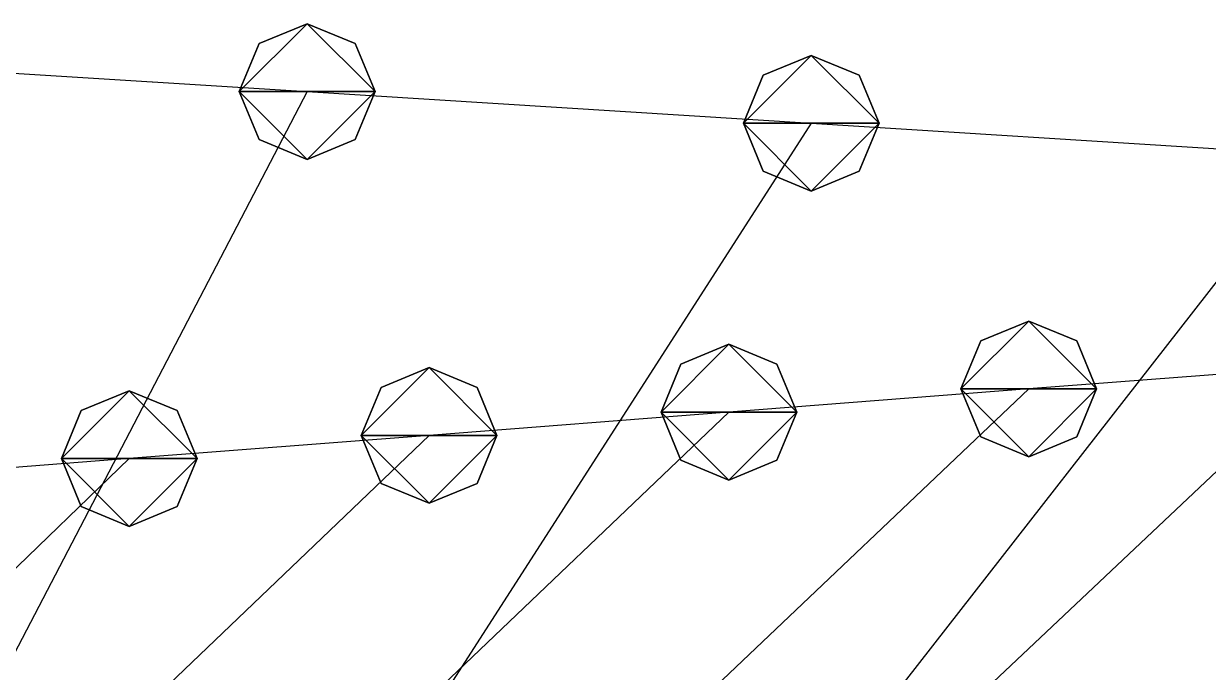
# Model space of a CAD drawing. Header units: metres. Extents: x -59 to 99, y -54 to 55.
# Drawn here: x 56.55 to 74.01, y 43.13 to 52.68 of the extents above; entities that cross this region are included whole.
import ezdxf

# ---------------------------------------------------------------- set-up
doc = ezdxf.new("R2010")
doc.units = ezdxf.units.M

msp = doc.modelspace()

# ---------------------------------------------------------------- linework, layer by layer
for p, q in [((60.730057, 52.684147, -195.88087), (60.02295, 52.391254, -195.88092)), ((60.730057, 52.684147, -195.88087), (60.02295, 52.391254, -195.88092)), ((60.730057, 52.684147, -195.88087), (60.02295, 52.391254, -195.88092)), ((61.437164, 52.391254, -195.88092), (60.730057, 52.684147, -195.88087)), ((61.437164, 52.391254, -195.88092), (60.730057, 52.684147, -195.88087)), ((61.437164, 52.391254, -195.88092), (60.730057, 52.684147, -195.88087)), ((60.02295, 52.391254, -195.88092), (59.730057, 51.684147, -195.88104)), ((60.02295, 52.391254, -195.88092), (59.730057, 51.684147, -195.88104)), ((60.02295, 52.391254, -195.88092), (59.730057, 51.684147, -195.88104)), ((61.730057, 51.684147, -195.88104), (61.437164, 52.391254, -195.88092)), ((61.730057, 51.684147, -195.88104), (61.437164, 52.391254, -195.88092)), ((61.730057, 51.684147, -195.88104), (61.437164, 52.391254, -195.88092)), ((68.15873, 52.21762, -189.20277), (67.45162, 51.92473, -189.20282)), ((68.15873, 52.21762, -189.20277), (67.45162, 51.92473, -189.20282)), ((68.15873, 52.21762, -189.20277), (67.45162, 51.92473, -189.20282)), ((68.86584, 51.92473, -189.20282), (68.15873, 52.21762, -189.20277)), ((68.86584, 51.92473, -189.20282), (68.15873, 52.21762, -189.20277)), ((68.86584, 51.92473, -189.20282), (68.15873, 52.21762, -189.20277)), ((53.301384, 52.150673, -202.55916), (60.730057, 51.684147, -195.88104)), ((67.45162, 51.92473, -189.20282), (67.15873, 51.21762, -189.20294)), ((67.45162, 51.92473, -189.20282), (67.15873, 51.21762, -189.20294)), ((67.45162, 51.92473, -189.20282), (67.15873, 51.21762, -189.20294)), ((69.15873, 51.21762, -189.20294), (68.86584, 51.92473, -189.20282)), ((69.15873, 51.21762, -189.20294), (68.86584, 51.92473, -189.20282)), ((69.15873, 51.21762, -189.20294), (68.86584, 51.92473, -189.20282)), ((60.730057, 51.684147, -195.88104), (54.86817, 40.44233, -194.41864)), ((59.730057, 51.684147, -195.88104), (60.02295, 50.97704, -195.88116)), ((59.730057, 51.684147, -195.88104), (60.02295, 50.97704, -195.88116)), ((59.730057, 51.684147, -195.88104), (60.02295, 50.97704, -195.88116)), ((60.730057, 51.684147, -195.88104), (68.15873, 51.21762, -189.20294)), ((61.437164, 50.97704, -195.88116), (61.730057, 51.684147, -195.88104)), ((61.437164, 50.97704, -195.88116), (61.730057, 51.684147, -195.88104)), ((61.437164, 50.97704, -195.88116), (61.730057, 51.684147, -195.88104)), ((68.15873, 51.21762, -189.20294), (60.93902, 39.989273, -187.93372)), ((67.15873, 51.21762, -189.20294), (67.45162, 50.510513, -189.20306)), ((67.15873, 51.21762, -189.20294), (67.45162, 50.510513, -189.20306)), ((67.15873, 51.21762, -189.20294), (67.45162, 50.510513, -189.20306)), ((68.15873, 51.21762, -189.20294), (75.5874, 50.75109, -182.52483)), ((68.86584, 50.510513, -189.20306), (69.15873, 51.21762, -189.20294)), ((68.86584, 50.510513, -189.20306), (69.15873, 51.21762, -189.20294)), ((68.86584, 50.510513, -189.20306), (69.15873, 51.21762, -189.20294)), ((60.02295, 50.97704, -195.88116), (60.730057, 50.684147, -195.88121)), ((60.02295, 50.97704, -195.88116), (60.730057, 50.684147, -195.88121)), ((60.02295, 50.97704, -195.88116), (60.730057, 50.684147, -195.88121)), ((60.730057, 50.684147, -195.88121), (61.437164, 50.97704, -195.88116)), ((60.730057, 50.684147, -195.88121), (61.437164, 50.97704, -195.88116)), ((60.730057, 50.684147, -195.88121), (61.437164, 50.97704, -195.88116)), ((75.5874, 50.75109, -182.52483), (66.83826, 39.535625, -181.4418)), ((67.45162, 50.510513, -189.20306), (68.15873, 50.21762, -189.20311)), ((67.45162, 50.510513, -189.20306), (68.15873, 50.21762, -189.20311)), ((67.45162, 50.510513, -189.20306), (68.15873, 50.21762, -189.20311)), ((68.15873, 50.21762, -189.20311), (68.86584, 50.510513, -189.20306)), ((68.15873, 50.21762, -189.20311), (68.86584, 50.510513, -189.20306)), ((68.15873, 50.21762, -189.20311), (68.86584, 50.510513, -189.20306)), ((71.36365, 48.30142, -133.1443), (70.65654, 48.008526, -133.14435)), ((71.36365, 48.30142, -133.1443), (70.65654, 48.008526, -133.14435)), ((71.36365, 48.30142, -133.1443), (70.65654, 48.008526, -133.14435)), ((72.070755, 48.008526, -133.14435), (71.36365, 48.30142, -133.1443)), ((72.070755, 48.008526, -133.14435), (71.36365, 48.30142, -133.1443)), ((72.070755, 48.008526, -133.14435), (71.36365, 48.30142, -133.1443)), ((66.94535, 47.959736, -128.2533), (66.23824, 47.666843, -128.25334)), ((66.94535, 47.959736, -128.2533), (66.23824, 47.666843, -128.25334)), ((66.94535, 47.959736, -128.2533), (66.23824, 47.666843, -128.25334)), ((67.65246, 47.666843, -128.25334), (66.94535, 47.959736, -128.2533)), ((67.65246, 47.666843, -128.25334), (66.94535, 47.959736, -128.2533)), ((67.65246, 47.666843, -128.25334), (66.94535, 47.959736, -128.2533)), ((70.65654, 48.008526, -133.14435), (70.36365, 47.30142, -133.14447)), ((70.65654, 48.008526, -133.14435), (70.36365, 47.30142, -133.14447)), ((70.65654, 48.008526, -133.14435), (70.36365, 47.30142, -133.14447)), ((72.36365, 47.30142, -133.14447), (72.070755, 48.008526, -133.14435)), ((72.36365, 47.30142, -133.14447), (72.070755, 48.008526, -133.14435)), ((72.36365, 47.30142, -133.14447), (72.070755, 48.008526, -133.14435)), ((66.23824, 47.666843, -128.25334), (65.94535, 46.959736, -128.25346)), ((66.23824, 47.666843, -128.25334), (65.94535, 46.959736, -128.25346)), ((66.23824, 47.666843, -128.25334), (65.94535, 46.959736, -128.25346)), ((67.94535, 46.959736, -128.25346), (67.65246, 47.666843, -128.25334)), ((67.94535, 46.959736, -128.25346), (67.65246, 47.666843, -128.25334)), ((67.94535, 46.959736, -128.25346), (67.65246, 47.666843, -128.25334)), ((62.527058, 47.618057, -123.36229), (61.81995, 47.325165, -123.362335)), ((62.527058, 47.618057, -123.36229), (61.81995, 47.325165, -123.362335)), ((62.527058, 47.618057, -123.36229), (61.81995, 47.325165, -123.362335)), ((63.234165, 47.325165, -123.362335), (62.527058, 47.618057, -123.36229)), ((63.234165, 47.325165, -123.362335), (62.527058, 47.618057, -123.36229)), ((63.234165, 47.325165, -123.362335), (62.527058, 47.618057, -123.36229)), ((75.781944, 47.6431, -138.03548), (64.11095, 36.640026, -139.9807)), ((75.781944, 47.6431, -138.03548), (71.36365, 47.30142, -133.14447)), ((61.81995, 47.325165, -123.362335), (61.527058, 46.618057, -123.36246)), ((61.81995, 47.325165, -123.362335), (61.527058, 46.618057, -123.36246)), ((61.81995, 47.325165, -123.362335), (61.527058, 46.618057, -123.36246)), ((63.527058, 46.618057, -123.36246), (63.234165, 47.325165, -123.362335)), ((63.527058, 46.618057, -123.36246), (63.234165, 47.325165, -123.362335)), ((63.527058, 46.618057, -123.36246), (63.234165, 47.325165, -123.362335)), ((58.10876, 47.276375, -118.47129), (57.401653, 46.983482, -118.47134)), ((58.10876, 47.276375, -118.47129), (57.401653, 46.983482, -118.47134)), ((58.10876, 47.276375, -118.47129), (57.401653, 46.983482, -118.47134)), ((58.81587, 46.983482, -118.47134), (58.10876, 47.276375, -118.47129)), ((58.81587, 46.983482, -118.47134), (58.10876, 47.276375, -118.47129)), ((58.81587, 46.983482, -118.47134), (58.10876, 47.276375, -118.47129)), ((71.36365, 47.30142, -133.14447), (59.841995, 36.359894, -135.9742)), ((71.36365, 47.30142, -133.14447), (66.94535, 46.959736, -128.25346)), ((70.36365, 47.30142, -133.14447), (70.65654, 46.59431, -133.14459)), ((70.36365, 47.30142, -133.14447), (70.65654, 46.59431, -133.14459)), ((70.36365, 47.30142, -133.14447), (70.65654, 46.59431, -133.14459)), ((72.070755, 46.59431, -133.14459), (72.36365, 47.30142, -133.14447)), ((72.070755, 46.59431, -133.14459), (72.36365, 47.30142, -133.14447)), ((72.070755, 46.59431, -133.14459), (72.36365, 47.30142, -133.14447)), ((57.401653, 46.983482, -118.47134), (57.10876, 46.276375, -118.47146)), ((57.401653, 46.983482, -118.47134), (57.10876, 46.276375, -118.47146)), ((57.401653, 46.983482, -118.47134), (57.10876, 46.276375, -118.47146)), ((59.10876, 46.276375, -118.47146), (58.81587, 46.983482, -118.47134)), ((59.10876, 46.276375, -118.47146), (58.81587, 46.983482, -118.47134)), ((59.10876, 46.276375, -118.47146), (58.81587, 46.983482, -118.47134)), ((66.94535, 46.959736, -128.25346), (55.54724, 36.09524, -132.18954)), ((66.94535, 46.959736, -128.25346), (62.527058, 46.618057, -123.36246)), ((65.94535, 46.959736, -128.25346), (66.23824, 46.25263, -128.25359)), ((65.94535, 46.959736, -128.25346), (66.23824, 46.25263, -128.25359)), ((65.94535, 46.959736, -128.25346), (66.23824, 46.25263, -128.25359)), ((67.65246, 46.25263, -128.25359), (67.94535, 46.959736, -128.25346)), ((67.65246, 46.25263, -128.25359), (67.94535, 46.959736, -128.25346)), ((67.65246, 46.25263, -128.25359), (67.94535, 46.959736, -128.25346)), ((62.527058, 46.618057, -123.36246), (51.27202, 35.85338, -128.7312)), ((62.527058, 46.618057, -123.36246), (58.10876, 46.276375, -118.47146)), ((61.527058, 46.618057, -123.36246), (61.81995, 45.91095, -123.36258)), ((61.527058, 46.618057, -123.36246), (61.81995, 45.91095, -123.36258)), ((61.527058, 46.618057, -123.36246), (61.81995, 45.91095, -123.36258)), ((63.234165, 45.91095, -123.36258), (63.527058, 46.618057, -123.36246)), ((63.234165, 45.91095, -123.36258), (63.527058, 46.618057, -123.36246)), ((63.234165, 45.91095, -123.36258), (63.527058, 46.618057, -123.36246)), ((70.65654, 46.59431, -133.14459), (71.36365, 46.30142, -133.14464)), ((70.65654, 46.59431, -133.14459), (71.36365, 46.30142, -133.14464)), ((70.65654, 46.59431, -133.14459), (71.36365, 46.30142, -133.14464)), ((71.36365, 46.30142, -133.14464), (72.070755, 46.59431, -133.14459)), ((71.36365, 46.30142, -133.14464), (72.070755, 46.59431, -133.14459)), ((71.36365, 46.30142, -133.14464), (72.070755, 46.59431, -133.14459)), ((58.10876, 46.276375, -118.47146), (47.07715, 35.650394, -125.82874)), ((58.10876, 46.276375, -118.47146), (53.690464, 45.934692, -113.58045)), ((57.10876, 46.276375, -118.47146), (57.401653, 45.569267, -118.47158)), ((57.10876, 46.276375, -118.47146), (57.401653, 45.569267, -118.47158)), ((57.10876, 46.276375, -118.47146), (57.401653, 45.569267, -118.47158)), ((58.81587, 45.569267, -118.47158), (59.10876, 46.276375, -118.47146)), ((58.81587, 45.569267, -118.47158), (59.10876, 46.276375, -118.47146)), ((58.81587, 45.569267, -118.47158), (59.10876, 46.276375, -118.47146)), ((66.23824, 46.25263, -128.25359), (66.94535, 45.959736, -128.25363)), ((66.23824, 46.25263, -128.25359), (66.94535, 45.959736, -128.25363)), ((66.23824, 46.25263, -128.25359), (66.94535, 45.959736, -128.25363)), ((66.94535, 45.959736, -128.25363), (67.65246, 46.25263, -128.25359)), ((66.94535, 45.959736, -128.25363), (67.65246, 46.25263, -128.25359)), ((66.94535, 45.959736, -128.25363), (67.65246, 46.25263, -128.25359)), ((61.81995, 45.91095, -123.36258), (62.527058, 45.618057, -123.362625)), ((61.81995, 45.91095, -123.36258), (62.527058, 45.618057, -123.362625)), ((61.81995, 45.91095, -123.36258), (62.527058, 45.618057, -123.362625)), ((62.527058, 45.618057, -123.362625), (63.234165, 45.91095, -123.36258)), ((62.527058, 45.618057, -123.362625), (63.234165, 45.91095, -123.36258)), ((62.527058, 45.618057, -123.362625), (63.234165, 45.91095, -123.36258)), ((57.401653, 45.569267, -118.47158), (58.10876, 45.276375, -118.47163)), ((57.401653, 45.569267, -118.47158), (58.10876, 45.276375, -118.47163)), ((57.401653, 45.569267, -118.47158), (58.10876, 45.276375, -118.47163)), ((58.10876, 45.276375, -118.47163), (58.81587, 45.569267, -118.47158)), ((58.10876, 45.276375, -118.47163), (58.81587, 45.569267, -118.47158)), ((58.10876, 45.276375, -118.47163), (58.81587, 45.569267, -118.47158))]:
    msp.add_line(p, q)
for points in [[(59.730057, 51.684147, -195.88104), (60.02295, 52.391254, -195.88092), (60.730057, 52.684147, -195.88087), (60.730156, 52.684246, -195.88077)], [(59.730057, 51.684147, -195.88104), (60.02295, 52.391254, -195.88092), (60.730057, 52.684147, -195.88087), (60.730156, 52.684246, -195.88077)], [(59.730057, 51.684147, -195.88104), (60.02295, 52.391254, -195.88092), (60.730057, 52.684147, -195.88087), (60.730156, 52.684246, -195.88077)], [(59.730057, 51.684147, -195.88104), (60.730057, 52.684147, -195.88087), (61.730057, 51.684147, -195.88104), (61.730156, 51.684246, -195.88094)], [(59.730057, 51.684147, -195.88104), (60.730057, 52.684147, -195.88087), (61.730057, 51.684147, -195.88104), (61.730156, 51.684246, -195.88094)], [(59.730057, 51.684147, -195.88104), (60.730057, 52.684147, -195.88087), (61.730057, 51.684147, -195.88104), (61.730156, 51.684246, -195.88094)], [(60.730057, 52.684147, -195.88087), (61.437164, 52.391254, -195.88092), (61.730057, 51.684147, -195.88104), (61.730156, 51.684246, -195.88094)], [(60.730057, 52.684147, -195.88087), (61.437164, 52.391254, -195.88092), (61.730057, 51.684147, -195.88104), (61.730156, 51.684246, -195.88094)], [(60.730057, 52.684147, -195.88087), (61.437164, 52.391254, -195.88092), (61.730057, 51.684147, -195.88104), (61.730156, 51.684246, -195.88094)], [(67.15873, 51.21762, -189.20294), (67.45162, 51.92473, -189.20282), (68.15873, 52.21762, -189.20277), (68.15883, 52.21772, -189.20267)], [(67.15873, 51.21762, -189.20294), (67.45162, 51.92473, -189.20282), (68.15873, 52.21762, -189.20277), (68.15883, 52.21772, -189.20267)], [(67.15873, 51.21762, -189.20294), (67.45162, 51.92473, -189.20282), (68.15873, 52.21762, -189.20277), (68.15883, 52.21772, -189.20267)], [(67.15873, 51.21762, -189.20294), (68.15873, 52.21762, -189.20277), (69.15873, 51.21762, -189.20294), (69.15883, 51.21772, -189.20284)], [(67.15873, 51.21762, -189.20294), (68.15873, 52.21762, -189.20277), (69.15873, 51.21762, -189.20294), (69.15883, 51.21772, -189.20284)], [(67.15873, 51.21762, -189.20294), (68.15873, 52.21762, -189.20277), (69.15873, 51.21762, -189.20294), (69.15883, 51.21772, -189.20284)], [(68.15873, 52.21762, -189.20277), (68.86584, 51.92473, -189.20282), (69.15873, 51.21762, -189.20294), (69.15883, 51.21772, -189.20284)], [(68.15873, 52.21762, -189.20277), (68.86584, 51.92473, -189.20282), (69.15873, 51.21762, -189.20294), (69.15883, 51.21772, -189.20284)], [(68.15873, 52.21762, -189.20277), (68.86584, 51.92473, -189.20282), (69.15873, 51.21762, -189.20294), (69.15883, 51.21772, -189.20284)], [(60.730057, 50.684147, -195.88121), (60.02295, 50.97704, -195.88116), (59.730057, 51.684147, -195.88104), (59.730156, 51.684246, -195.88094)], [(61.730057, 51.684147, -195.88104), (60.730057, 50.684147, -195.88121), (59.730057, 51.684147, -195.88104), (59.730156, 51.684246, -195.88094)], [(60.730057, 50.684147, -195.88121), (60.02295, 50.97704, -195.88116), (59.730057, 51.684147, -195.88104), (59.730156, 51.684246, -195.88094)], [(61.730057, 51.684147, -195.88104), (60.730057, 50.684147, -195.88121), (59.730057, 51.684147, -195.88104), (59.730156, 51.684246, -195.88094)], [(60.730057, 50.684147, -195.88121), (60.02295, 50.97704, -195.88116), (59.730057, 51.684147, -195.88104), (59.730156, 51.684246, -195.88094)], [(61.730057, 51.684147, -195.88104), (60.730057, 50.684147, -195.88121), (59.730057, 51.684147, -195.88104), (59.730156, 51.684246, -195.88094)], [(61.730057, 51.684147, -195.88104), (61.437164, 50.97704, -195.88116), (60.730057, 50.684147, -195.88121), (60.730156, 50.684246, -195.8811)], [(61.730057, 51.684147, -195.88104), (61.437164, 50.97704, -195.88116), (60.730057, 50.684147, -195.88121), (60.730156, 50.684246, -195.8811)], [(61.730057, 51.684147, -195.88104), (61.437164, 50.97704, -195.88116), (60.730057, 50.684147, -195.88121), (60.730156, 50.684246, -195.8811)], [(68.15873, 50.21762, -189.20311), (67.45162, 50.510513, -189.20306), (67.15873, 51.21762, -189.20294), (67.15883, 51.21772, -189.20284)], [(69.15873, 51.21762, -189.20294), (68.15873, 50.21762, -189.20311), (67.15873, 51.21762, -189.20294), (67.15883, 51.21772, -189.20284)], [(68.15873, 50.21762, -189.20311), (67.45162, 50.510513, -189.20306), (67.15873, 51.21762, -189.20294), (67.15883, 51.21772, -189.20284)], [(69.15873, 51.21762, -189.20294), (68.15873, 50.21762, -189.20311), (67.15873, 51.21762, -189.20294), (67.15883, 51.21772, -189.20284)], [(68.15873, 50.21762, -189.20311), (67.45162, 50.510513, -189.20306), (67.15873, 51.21762, -189.20294), (67.15883, 51.21772, -189.20284)], [(69.15873, 51.21762, -189.20294), (68.15873, 50.21762, -189.20311), (67.15873, 51.21762, -189.20294), (67.15883, 51.21772, -189.20284)], [(69.15873, 51.21762, -189.20294), (68.86584, 50.510513, -189.20306), (68.15873, 50.21762, -189.20311), (68.15883, 50.21772, -189.203)], [(69.15873, 51.21762, -189.20294), (68.86584, 50.510513, -189.20306), (68.15873, 50.21762, -189.20311), (68.15883, 50.21772, -189.203)], [(69.15873, 51.21762, -189.20294), (68.86584, 50.510513, -189.20306), (68.15873, 50.21762, -189.20311), (68.15883, 50.21772, -189.203)], [(70.36365, 47.30142, -133.14447), (70.65654, 48.008526, -133.14435), (71.36365, 48.30142, -133.1443), (71.36375, 48.301517, -133.1442)], [(70.36365, 47.30142, -133.14447), (70.65654, 48.008526, -133.14435), (71.36365, 48.30142, -133.1443), (71.36375, 48.301517, -133.1442)], [(70.36365, 47.30142, -133.14447), (70.65654, 48.008526, -133.14435), (71.36365, 48.30142, -133.1443), (71.36375, 48.301517, -133.1442)], [(70.36365, 47.30142, -133.14447), (71.36365, 48.30142, -133.1443), (72.36365, 47.30142, -133.14447), (72.36375, 47.301517, -133.14436)], [(70.36365, 47.30142, -133.14447), (71.36365, 48.30142, -133.1443), (72.36365, 47.30142, -133.14447), (72.36375, 47.301517, -133.14436)], [(70.36365, 47.30142, -133.14447), (71.36365, 48.30142, -133.1443), (72.36365, 47.30142, -133.14447), (72.36375, 47.301517, -133.14436)], [(71.36365, 48.30142, -133.1443), (72.070755, 48.008526, -133.14435), (72.36365, 47.30142, -133.14447), (72.36375, 47.301517, -133.14436)], [(71.36365, 48.30142, -133.1443), (72.070755, 48.008526, -133.14435), (72.36365, 47.30142, -133.14447), (72.36375, 47.301517, -133.14436)], [(71.36365, 48.30142, -133.1443), (72.070755, 48.008526, -133.14435), (72.36365, 47.30142, -133.14447), (72.36375, 47.301517, -133.14436)], [(65.94535, 46.959736, -128.25346), (66.23824, 47.666843, -128.25334), (66.94535, 47.959736, -128.2533), (66.94545, 47.959835, -128.25319)], [(65.94535, 46.959736, -128.25346), (66.23824, 47.666843, -128.25334), (66.94535, 47.959736, -128.2533), (66.94545, 47.959835, -128.25319)], [(65.94535, 46.959736, -128.25346), (66.23824, 47.666843, -128.25334), (66.94535, 47.959736, -128.2533), (66.94545, 47.959835, -128.25319)], [(65.94535, 46.959736, -128.25346), (66.94535, 47.959736, -128.2533), (67.94535, 46.959736, -128.25346), (67.94545, 46.959835, -128.25336)], [(65.94535, 46.959736, -128.25346), (66.94535, 47.959736, -128.2533), (67.94535, 46.959736, -128.25346), (67.94545, 46.959835, -128.25336)], [(65.94535, 46.959736, -128.25346), (66.94535, 47.959736, -128.2533), (67.94535, 46.959736, -128.25346), (67.94545, 46.959835, -128.25336)], [(66.94535, 47.959736, -128.2533), (67.65246, 47.666843, -128.25334), (67.94535, 46.959736, -128.25346), (67.94545, 46.959835, -128.25336)], [(66.94535, 47.959736, -128.2533), (67.65246, 47.666843, -128.25334), (67.94535, 46.959736, -128.25346), (67.94545, 46.959835, -128.25336)], [(66.94535, 47.959736, -128.2533), (67.65246, 47.666843, -128.25334), (67.94535, 46.959736, -128.25346), (67.94545, 46.959835, -128.25336)], [(61.527058, 46.618057, -123.36246), (61.81995, 47.325165, -123.362335), (62.527058, 47.618057, -123.36229), (62.527157, 47.618156, -123.36219)], [(61.527058, 46.618057, -123.36246), (61.81995, 47.325165, -123.362335), (62.527058, 47.618057, -123.36229), (62.527157, 47.618156, -123.36219)], [(61.527058, 46.618057, -123.36246), (61.81995, 47.325165, -123.362335), (62.527058, 47.618057, -123.36229), (62.527157, 47.618156, -123.36219)], [(61.527058, 46.618057, -123.36246), (62.527058, 47.618057, -123.36229), (63.527058, 46.618057, -123.36246), (63.527157, 46.618156, -123.36236)], [(61.527058, 46.618057, -123.36246), (62.527058, 47.618057, -123.36229), (63.527058, 46.618057, -123.36246), (63.527157, 46.618156, -123.36236)], [(61.527058, 46.618057, -123.36246), (62.527058, 47.618057, -123.36229), (63.527058, 46.618057, -123.36246), (63.527157, 46.618156, -123.36236)], [(62.527058, 47.618057, -123.36229), (63.234165, 47.325165, -123.362335), (63.527058, 46.618057, -123.36246), (63.527157, 46.618156, -123.36236)], [(62.527058, 47.618057, -123.36229), (63.234165, 47.325165, -123.362335), (63.527058, 46.618057, -123.36246), (63.527157, 46.618156, -123.36236)], [(62.527058, 47.618057, -123.36229), (63.234165, 47.325165, -123.362335), (63.527058, 46.618057, -123.36246), (63.527157, 46.618156, -123.36236)], [(57.10876, 46.276375, -118.47146), (57.401653, 46.983482, -118.47134), (58.10876, 47.276375, -118.47129), (58.10886, 47.276474, -118.47119)], [(57.10876, 46.276375, -118.47146), (57.401653, 46.983482, -118.47134), (58.10876, 47.276375, -118.47129), (58.10886, 47.276474, -118.47119)], [(57.10876, 46.276375, -118.47146), (57.401653, 46.983482, -118.47134), (58.10876, 47.276375, -118.47129), (58.10886, 47.276474, -118.47119)], [(57.10876, 46.276375, -118.47146), (58.10876, 47.276375, -118.47129), (59.10876, 46.276375, -118.47146), (59.10886, 46.276474, -118.47136)], [(57.10876, 46.276375, -118.47146), (58.10876, 47.276375, -118.47129), (59.10876, 46.276375, -118.47146), (59.10886, 46.276474, -118.47136)], [(57.10876, 46.276375, -118.47146), (58.10876, 47.276375, -118.47129), (59.10876, 46.276375, -118.47146), (59.10886, 46.276474, -118.47136)], [(58.10876, 47.276375, -118.47129), (58.81587, 46.983482, -118.47134), (59.10876, 46.276375, -118.47146), (59.10886, 46.276474, -118.47136)], [(58.10876, 47.276375, -118.47129), (58.81587, 46.983482, -118.47134), (59.10876, 46.276375, -118.47146), (59.10886, 46.276474, -118.47136)], [(58.10876, 47.276375, -118.47129), (58.81587, 46.983482, -118.47134), (59.10876, 46.276375, -118.47146), (59.10886, 46.276474, -118.47136)], [(71.36365, 46.30142, -133.14464), (70.65654, 46.59431, -133.14459), (70.36365, 47.30142, -133.14447), (70.36375, 47.301517, -133.14436)], [(72.36365, 47.30142, -133.14447), (71.36365, 46.30142, -133.14464), (70.36365, 47.30142, -133.14447), (70.36375, 47.301517, -133.14436)], [(71.36365, 46.30142, -133.14464), (70.65654, 46.59431, -133.14459), (70.36365, 47.30142, -133.14447), (70.36375, 47.301517, -133.14436)], [(72.36365, 47.30142, -133.14447), (71.36365, 46.30142, -133.14464), (70.36365, 47.30142, -133.14447), (70.36375, 47.301517, -133.14436)], [(71.36365, 46.30142, -133.14464), (70.65654, 46.59431, -133.14459), (70.36365, 47.30142, -133.14447), (70.36375, 47.301517, -133.14436)], [(72.36365, 47.30142, -133.14447), (71.36365, 46.30142, -133.14464), (70.36365, 47.30142, -133.14447), (70.36375, 47.301517, -133.14436)], [(72.36365, 47.30142, -133.14447), (72.070755, 46.59431, -133.14459), (71.36365, 46.30142, -133.14464), (71.36375, 46.301517, -133.14453)], [(72.36365, 47.30142, -133.14447), (72.070755, 46.59431, -133.14459), (71.36365, 46.30142, -133.14464), (71.36375, 46.301517, -133.14453)], [(72.36365, 47.30142, -133.14447), (72.070755, 46.59431, -133.14459), (71.36365, 46.30142, -133.14464), (71.36375, 46.301517, -133.14453)], [(66.94535, 45.959736, -128.25363), (66.23824, 46.25263, -128.25359), (65.94535, 46.959736, -128.25346), (65.94545, 46.959835, -128.25336)], [(67.94535, 46.959736, -128.25346), (66.94535, 45.959736, -128.25363), (65.94535, 46.959736, -128.25346), (65.94545, 46.959835, -128.25336)], [(66.94535, 45.959736, -128.25363), (66.23824, 46.25263, -128.25359), (65.94535, 46.959736, -128.25346), (65.94545, 46.959835, -128.25336)], [(67.94535, 46.959736, -128.25346), (66.94535, 45.959736, -128.25363), (65.94535, 46.959736, -128.25346), (65.94545, 46.959835, -128.25336)], [(66.94535, 45.959736, -128.25363), (66.23824, 46.25263, -128.25359), (65.94535, 46.959736, -128.25346), (65.94545, 46.959835, -128.25336)], [(67.94535, 46.959736, -128.25346), (66.94535, 45.959736, -128.25363), (65.94535, 46.959736, -128.25346), (65.94545, 46.959835, -128.25336)], [(67.94535, 46.959736, -128.25346), (67.65246, 46.25263, -128.25359), (66.94535, 45.959736, -128.25363), (66.94545, 45.959835, -128.25352)], [(67.94535, 46.959736, -128.25346), (67.65246, 46.25263, -128.25359), (66.94535, 45.959736, -128.25363), (66.94545, 45.959835, -128.25352)], [(67.94535, 46.959736, -128.25346), (67.65246, 46.25263, -128.25359), (66.94535, 45.959736, -128.25363), (66.94545, 45.959835, -128.25352)], [(62.527058, 45.618057, -123.362625), (61.81995, 45.91095, -123.36258), (61.527058, 46.618057, -123.36246), (61.527157, 46.618156, -123.36236)], [(63.527058, 46.618057, -123.36246), (62.527058, 45.618057, -123.362625), (61.527058, 46.618057, -123.36246), (61.527157, 46.618156, -123.36236)], [(62.527058, 45.618057, -123.362625), (61.81995, 45.91095, -123.36258), (61.527058, 46.618057, -123.36246), (61.527157, 46.618156, -123.36236)], [(63.527058, 46.618057, -123.36246), (62.527058, 45.618057, -123.362625), (61.527058, 46.618057, -123.36246), (61.527157, 46.618156, -123.36236)], [(62.527058, 45.618057, -123.362625), (61.81995, 45.91095, -123.36258), (61.527058, 46.618057, -123.36246), (61.527157, 46.618156, -123.36236)], [(63.527058, 46.618057, -123.36246), (62.527058, 45.618057, -123.362625), (61.527058, 46.618057, -123.36246), (61.527157, 46.618156, -123.36236)], [(63.527058, 46.618057, -123.36246), (63.234165, 45.91095, -123.36258), (62.527058, 45.618057, -123.362625), (62.527157, 45.618156, -123.362526)], [(63.527058, 46.618057, -123.36246), (63.234165, 45.91095, -123.36258), (62.527058, 45.618057, -123.362625), (62.527157, 45.618156, -123.362526)], [(63.527058, 46.618057, -123.36246), (63.234165, 45.91095, -123.36258), (62.527058, 45.618057, -123.362625), (62.527157, 45.618156, -123.362526)], [(58.10876, 45.276375, -118.47163), (57.401653, 45.569267, -118.47158), (57.10876, 46.276375, -118.47146), (57.10886, 46.276474, -118.47136)], [(59.10876, 46.276375, -118.47146), (58.10876, 45.276375, -118.47163), (57.10876, 46.276375, -118.47146), (57.10886, 46.276474, -118.47136)], [(58.10876, 45.276375, -118.47163), (57.401653, 45.569267, -118.47158), (57.10876, 46.276375, -118.47146), (57.10886, 46.276474, -118.47136)], [(59.10876, 46.276375, -118.47146), (58.10876, 45.276375, -118.47163), (57.10876, 46.276375, -118.47146), (57.10886, 46.276474, -118.47136)], [(58.10876, 45.276375, -118.47163), (57.401653, 45.569267, -118.47158), (57.10876, 46.276375, -118.47146), (57.10886, 46.276474, -118.47136)], [(59.10876, 46.276375, -118.47146), (58.10876, 45.276375, -118.47163), (57.10876, 46.276375, -118.47146), (57.10886, 46.276474, -118.47136)], [(59.10876, 46.276375, -118.47146), (58.81587, 45.569267, -118.47158), (58.10876, 45.276375, -118.47163), (58.10886, 45.276474, -118.47153)], [(59.10876, 46.276375, -118.47146), (58.81587, 45.569267, -118.47158), (58.10876, 45.276375, -118.47163), (58.10886, 45.276474, -118.47153)], [(59.10876, 46.276375, -118.47146), (58.81587, 45.569267, -118.47158), (58.10876, 45.276375, -118.47163), (58.10886, 45.276474, -118.47153)]]:
    msp.add_3dface(points)

doc.saveas('drawing.dxf')
